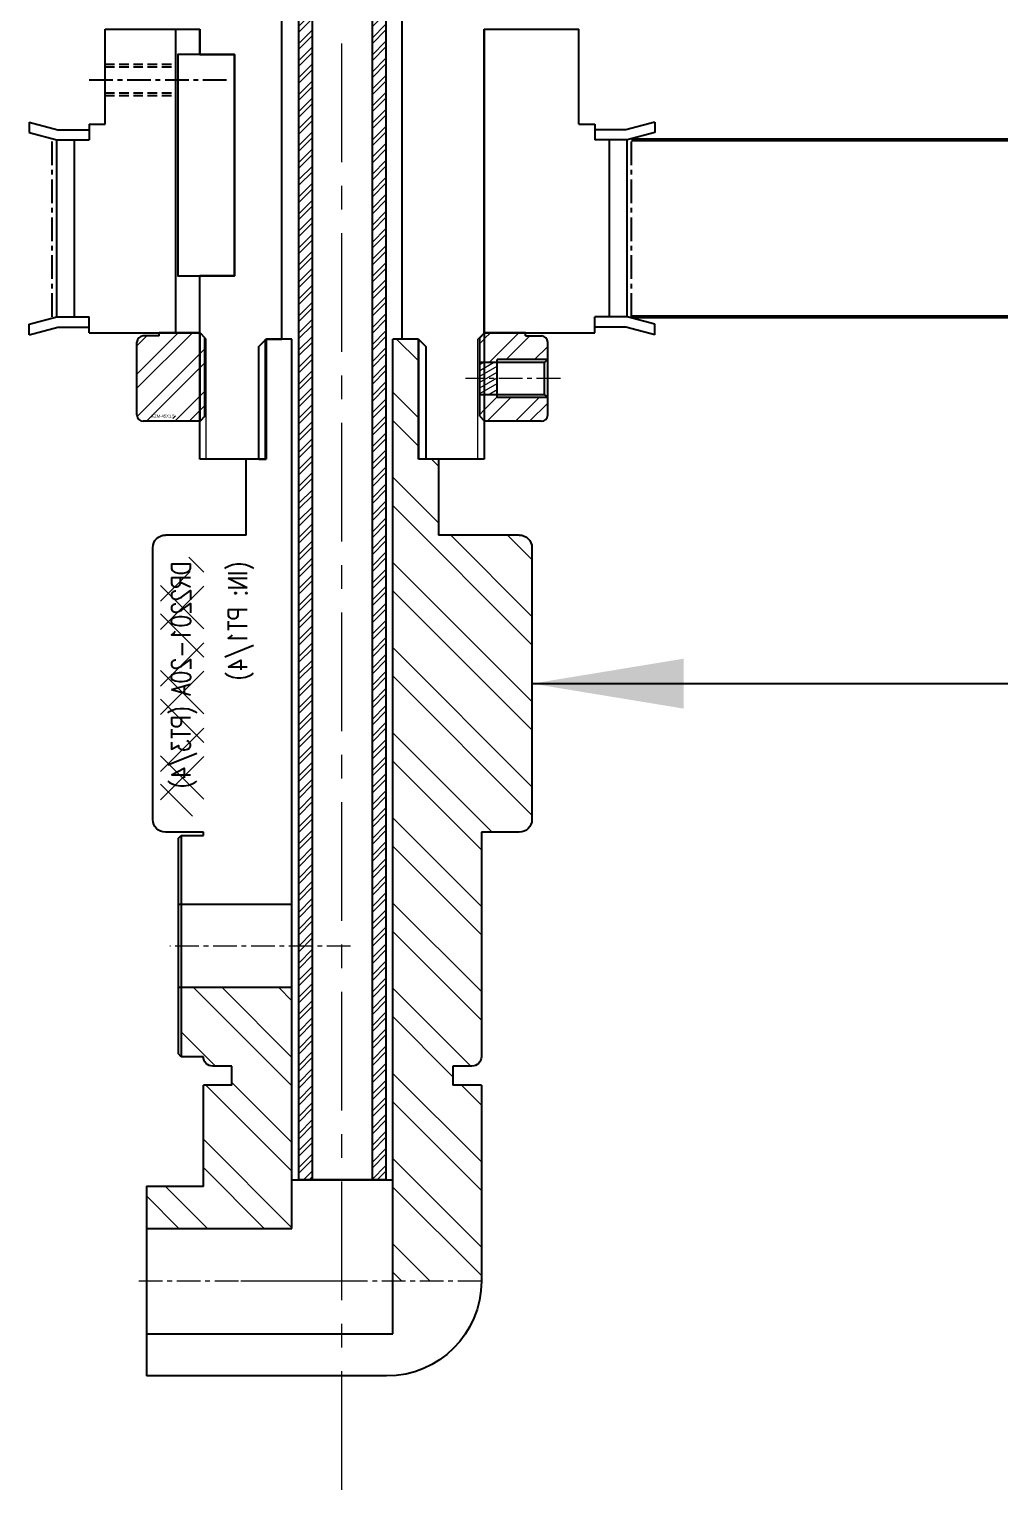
# Model space of a CAD drawing. Header units: millimetres. Extents: x 334 to 3694, y 0 to 2376.
# Drawn here: x 1212.4 to 1366, y 399.5 to 630.5 of the extents above; entities that cross this region are included whole.
import ezdxf
from ezdxf.enums import TextEntityAlignment as Align

# ---------------------------------------------------------------- set-up
doc = ezdxf.new("R2010")
doc.units = ezdxf.units.MM
doc.header["$LTSCALE"] = 3
doc.linetypes.add('CENTER', pattern=[2, 1.25, -0.25, 0.25, -0.25])
doc.linetypes.add('DASHED', pattern=[0.75, 0.5, -0.25])
for name, color, linetype, lineweight in [('1_외형선', 7, 'Continuous', 25), ('2_숨은선', 2, 'DASHED', 20), ('3_중심선', 1, 'CENTER', 18), ('6_가는선', 3, 'Continuous', 18), ('8_외각선', 4, 'Continuous', 50), ('center', 4, 'CENTER', 25)]:
    doc.layers.add(name, color=color, linetype=linetype, lineweight=lineweight)
doc.layers.add('form', color=7, linetype='Continuous')
doc.styles.add('ROMANS', font='romai___.ttf', dxfattribs={"width": 0.9, "oblique": 7.5})
doc.styles.add('축척01', font='romans.shx', dxfattribs={"width": 0.8, "height": 3, "bigfont": 'whgtxt.shx'})
doc.styles.add('축척08', font='romans.shx', dxfattribs={"width": 0.8, "height": 24, "bigfont": 'whgtxt.shx'})
doc.dimstyles.new('축척08', dxfattribs={"dimscale": 8, "dimtxt": 24, "dimasz": 3, "dimexe": 1, "dimexo": 1, "dimgap": 1, "dimtad": 3, "dimdec": 4, "dimzin": 9, "dimdsep": 46, "dimtxsty": '축척08', "dimcen": 0, "dimclrd": 3, "dimclre": 3, "dimclrt": 256, "dimadec": 4, "dimazin": 2, "dimtm": 1e-09, "dimtfac": 0.6, "dimtdec": 4, "dimtmove": 0, "dimatfit": 0, "dimfxl": 1.5, "dimtolj": 1, "dimlwd": -1, "dimlwe": -1, "dimarcsym": 0})

# ---------------------------------------------------------------- blocks, each defined once
blk = doc.blocks.new('A$C0bcc7fed')
at = {"layer": '6_가는선'}
h = blk.add_hatch(dxfattribs=at)
h.set_pattern_fill('ANSI32', color=256, scale=0.2, angle=90)
h.set_pattern_definition([(135, (-850.1721, -583.0731), (-1.3470384, -1.3470384), []), (135, (-850.1721, -582.175), (-1.3470384, -1.3470384), [])])
h.paths.add_polyline_path([(-3.21, 690.45), (-5.35, 690.45), (-5.35, -134.55), (-3.15, -134.55)])
h.paths.add_polyline_path([(8.45, -97.55), (6.25, -97.55), (6.25, -134.55), (8.45, -134.55)])
h.paths.add_polyline_path([(8.45, 690.45), (6.19, 690.45), (6.25, -97.55), (8.45, -97.55)])
h.paths.add_polyline_path([(-21.46, 114.71), (2.93, 114.71), (2.93, 118.76), (-21.46, 118.76)], flags=9)
h = blk.add_hatch(dxfattribs=at)
h.set_pattern_fill('ANSI32', color=256)
h.set_pattern_definition([(45, (-850.172, -583.073), (-6.73519, 6.73519), []), (45, (-845.682, -583.073), (-6.73519, 6.73519), [])])
h.paths.add_polyline_path([(-6.45, -1.55), (-10.51, -1.55), (-10.51, -20.55), (-13.67, -20.55), (-13.67, -32.55), (-26.45, -32.55, 0.414214), (-28.45, -34.55), (-28.45, -77.55, 0.414214), (-26.45, -79.55), (-20.45, -79.55), (-20.45, -115.05, 0.414214), (-18.95, -116.55), (-15.95, -116.55), (-15.95, -119.55), (-20.45, -119.55), (-20.45, -150.55), (-6.45, -150.55)])
h.paths.add_polyline_path([(23.46, -36.03), (23.46, -77.01), (30.32, -77.01), (30.32, -36.03)])
h.paths.add_polyline_path([(23.55, -119.55), (19.05, -119.55), (19.05, -116.55), (22.05, -116.55, 0.414214), (23.55, -115.05), (27.05, -115.05), (27.05, -104.13), (9.55, -104.13), (9.55, -142.22), (32.55, -142.22), (32.55, -135.55), (23.55, -135.55)])
at = {"layer": '1_외형선'}
for p, q in [((-10.51, -1.55), (-11.67, -2.71)), ((-10.51, -1.55), (-6.45, -1.55)), ((-10.51, -1.55), (-10.51, -20.55)), ((-6.45, -158.88), (-6.45, -1.55)), ((9.55, -142.22), (9.55, -1.55)), ((9.55, -1.55), (13.61, -1.55)), ((14.77, -2.71), (13.61, -1.55)), ((13.61, -1.55), (13.61, -20.55)), ((-11.67, -2.71), (-11.67, -20.55)), ((14.77, -20.55), (14.77, -2.71)), ((-13.67, -20.55), (-10.51, -20.55)), ((-13.67, -20.55), (-13.67, -32.55)), ((-11.67, -20.55), (-10.51, -20.55)), ((14.77, -20.55), (13.61, -20.55)), ((13.61, -20.55), (16.77, -20.55)), ((16.77, -32.55), (16.77, -20.55)), ((-28.45, -34.55), (-28.45, -77.55)), ((-26.45, -32.55), (-13.67, -32.55)), ((16.77, -32.55), (29.55, -32.55)), ((31.55, -77.55), (31.55, -34.55)), ((-26.45, -79.55), (-20.45, -79.55)), ((-20.45, -79.55), (-20.45, -115.05)), ((27.05, -80.05), (23.54, -80.05)), ((23.55, -80.06), (23.55, -79.55)), ((23.55, -79.55), (29.55, -79.55)), ((27.55, -80.55), (27.05, -80.05)), ((27.05, -80.05), (27.05, -115.05)), ((27.55, -80.55), (27.55, -114.55)), ((9.55, -90.97), (27.55, -90.97)), ((9.55, -104.13), (27.55, -104.13)), ((23.55, -115.05), (27.05, -115.05)), ((27.05, -115.05), (27.55, -114.55)), ((-18.95, -116.55), (-15.95, -116.55)), ((-15.95, -116.55), (-15.95, -119.55)), ((19.05, -119.55), (19.05, -116.55)), ((19.05, -116.55), (22.05, -116.55)), ((-20.45, -119.55), (-20.45, -150.55)), ((-20.45, -119.55), (-15.95, -119.55)), ((19.05, -119.55), (23.55, -119.55)), ((23.55, -135.56), (23.55, -119.55)), ((9.55, -134.55), (-6.45, -134.55)), ((32.55, -135.55), (23.54, -135.55)), ((32.55, -135.55), (32.55, -165.55)), ((32.55, -142.22), (9.55, -142.22)), ((32.55, -158.88), (-6.45, -158.88)), ((-5.45, -165.55), (32.55, -165.55))]:
    blk.add_line(p, q, dxfattribs=at)
for points in [[(-5.35, -134.55), (8.45, -134.55), (8.45, 690.45), (-5.35, 690.45)], [(-3.15, -134.55), (6.25, -134.55), (6.19, 690.45), (-3.21, 690.45)]]:
    blk.add_lwpolyline(points, close=True, dxfattribs=at)
for centre, radius, start, end in [((-26.45, -34.55), 2, 90, 180), ((29.55, -34.55), 2, 0, 90), ((-26.45, -77.55), 2, 180, 270), ((29.55, -77.55), 2, 270, 0), ((-18.95, -115.05), 1.5, 180, 270), ((22.05, -115.05), 1.5, 270, 0), ((-5.45, -150.55), 15, 180, 270)]:
    blk.add_arc(centre, radius, start, end, dxfattribs=at)
at = {"layer": '3_중심선'}
for p, q in [((0.25, -97.55), (28.85, -97.55)), ((-20.45, -150.55), (17.64, -150.55)), ((0, -150.55), (34.1, -150.55))]:
    blk.add_line(p, q, dxfattribs=at)
at = {"layer": '2_숨은선', "style": '축척01', "width": 0.8}
for s, p in [('(IN: PT1/4)', (16.6, -36.71)), ('DR2201-20A (PT3/4)', (25.6, -36.71))]:
    blk.add_text(s, height=3, rotation=270, dxfattribs=at).set_placement(p)
blk = doc.blocks.new('A$C61eea043')
at = {"layer": '6_가는선'}
h = blk.add_hatch(dxfattribs=at)
h.set_pattern_fill('ANSI32', color=256, scale=0.5)
h.set_pattern_definition([(45, (-851.722, -582.523), (-3.367596, 3.367596), []), (45, (-849.477, -582.523), (-3.367596, 3.367596), [])])
h.paths.add_polyline_path([(32.5, -1.5, 0.414214), (31.5, -0.5), (29, -0.5), (29, 0), (22.5, 0), (22.5, -4.7), (24.5, -4.7), (24.5, -4.25), (32.5, -4.25)])
h.paths.add_polyline_path([(32.5, -10.25), (24.5, -10.25), (24.5, -9.8), (22.5, -9.8), (22.5, -14), (31.5, -14, 0.414214), (32.5, -13)])
h.paths.add_polyline_path([(-22.5, 0), (-29, 0), (-29, -0.5), (-31.5, -0.5, 0.414214), (-32.5, -1.5), (-32.5, -13, 0.414214), (-31.5, -14), (-22.5, -14)])
h.paths.add_polyline_path([(-21.75, -0.81), (-22.5, -0.06), (-22.5, -14), (-21.75, -13.2)])
h.paths.add_polyline_path([(22.44, -9.8), (21.75, -9.8), (21.75, -13.2), (22.44, -13.93)], flags=17)
h.paths.add_polyline_path([(22.44, -0.07), (21.75, -0.8), (21.75, -4.7), (22.44, -4.7)], flags=17)
h = blk.add_hatch(dxfattribs=at)
h.set_pattern_fill('ANSI31', color=256, scale=0.25, angle=285, style=0)
h.set_pattern_definition([(30, (-674.1172, -2080.7841), (0.396875, -0.68740766), [])])
h.paths.add_polyline_path([(21.75, -9.8), (24.5, -9.8), (24.5, -7.25), (21.75, -7.25)])
h.paths.add_polyline_path([(24.5, -7.25), (24.5, -4.7), (21.75, -4.7), (21.75, -7.25)])
at = {"layer": '1_외형선'}
for p, q in [((-29, -0.5), (-29, 0)), ((-22.5, 0), (-29, 0)), ((-22.5, -14), (-22.5, 0)), ((22.5, -4.7), (22.5, 0)), ((29, 0), (22.5, 0)), ((29, -0.5), (29, 0)), ((-32.5, -13), (-32.5, -1.5)), ((-29, -0.5), (-31.5, -0.5)), ((-21.75, -13.2), (-21.75, -0.8)), ((21.75, -13.2), (21.75, -0.8)), ((29, -0.5), (31.5, -0.5)), ((32.5, -13), (32.5, -1.5)), ((32.5, -4.25), (24.5, -4.25)), ((24.5, -10.25), (24.5, -4.25)), ((32.5, -4.25), (32, -4.7)), ((32, -4.7), (21.75, -4.7)), ((32, -9.8), (32, -4.7)), ((32, -9.8), (21.75, -9.8)), ((22.5, -14), (22.5, -9.8)), ((32.5, -10.25), (24.5, -10.25)), ((32, -9.8), (32.5, -10.25)), ((-22.5, -14), (-31.5, -14)), ((31.5, -14), (22.5, -14))]:
    blk.add_line(p, q, dxfattribs=at)
at = {"layer": '1_외형선', "ltscale": 5}
for p, q in [((-22.5, 0), (-21.75, -0.8)), ((21.75, -0.8), (22.5, 0)), ((-21.75, -13.2), (-22.5, -14)), ((21.75, -13.2), (22.5, -14))]:
    blk.add_line(p, q, dxfattribs=at)
at = {"layer": '1_외형선'}
for centre, start, end in [((-31.5, -1.5), 90, 180), ((31.5, -1.5), 0, 90), ((-31.5, -13), 180, 270), ((31.5, -13), 270, 0)]:
    blk.add_arc(centre, 1, start, end, dxfattribs=at)
at = {"layer": '3_중심선'}
blk.add_line((34.5, -7.25), (19.5, -7.25), dxfattribs=at)
at = {"layer": 'form', "color": 2, "style": 'ROMANS'}
blk.add_text('KZM-45X1.5', height=0.472, dxfattribs=at).set_placement((-28.38, -13.42), align=Align.CENTER)
blk = doc.blocks.new('A$Cf87e9086NOLZMY6')
at = {"color": 7, "linetype": 'Continuous'}
for p, q in [((-48.32, 49.5), (-46.67, 49.5)), ((-48.32, 49.5), (-47.1, 44.94)), ((-46.67, 49.5), (-45.5, 45.15)), ((-16.33, 49.5), (-17.5, 45.15)), ((-14.68, 49.5), (-16.33, 49.5)), ((-14.68, 49.5), (-15.9, 44.94)), ((-47.1, 44.94), (-47.1, 40)), ((-45.5, 45.15), (-17.5, 45.15)), ((-45.5, 45.15), (-45.5, 40)), ((-17.5, 45.15), (-17.5, 40)), ((-15.9, 44.94), (-15.9, 40)), ((-45.5, 42.32), (-17.5, 42.32)), ((-48, 40), (-48, 22.5)), ((-48, 40), (-45.5, 40)), ((-15, 40), (-17.5, 40)), ((-15, 40), (-15, 37.5)), ((-15, 37.5), (0, 37.5)), ((0, 37.5), (0, 22.5)), ((-48, 26.3), (0, 26.3)), ((-48, 22.5), (-39, 22.5)), ((-48, 22.5), (-48, 22.5)), ((-4, 22.5), (0, 22.5)), ((-48, -22.5), (0, -22.5)), ((-48, -22.5), (-48, -40)), ((0, -22.5), (0, -37.5)), ((-15, -37.5), (0, -37.5)), ((-15, -37.5), (-15, -40)), ((-48, -40), (-45.5, -40)), ((-47.1, -44.94), (-47.1, -40)), ((-45.5, -45.15), (-45.5, -40)), ((-17.5, -45.15), (-17.5, -40)), ((-15, -40), (-17.5, -40)), ((-15.9, -44.94), (-15.9, -40)), ((-45.5, -42.32), (-17.5, -42.32)), ((-48.32, -49.5), (-47.1, -44.94)), ((-46.67, -49.5), (-45.5, -45.15)), ((-45.5, -45.15), (-17.5, -45.15)), ((-16.33, -49.5), (-17.5, -45.15)), ((-14.68, -49.5), (-15.9, -44.94)), ((-48.32, -49.5), (-46.67, -49.5)), ((-14.68, -49.5), (-16.33, -49.5))]:
    blk.add_line(p, q, dxfattribs=at)
at = {"color": 3, "linetype": 'DASHED'}
for p, q in [((-10.5, 37.5), (-10.5, 26.3)), ((-10.07, 37.5), (-10.07, 26.3)), ((-5.93, 37.5), (-5.93, 26.3)), ((-5.5, 37.5), (-5.5, 26.3))]:
    blk.add_line(p, q, dxfattribs=at)
at = {"layer": '1_외형선'}
blk.add_line((0, -22.5), (-48, -22.5), dxfattribs=at)
at = {"layer": 'center', "color": 1, "linetype": 'CENTER'}
for p, q in [((-45.5, 45.84), (-17.5, 45.84)), ((-8, 40), (-8, 17.5)), ((-45.5, -45.83), (-17.5, -45.83))]:
    blk.add_line(p, q, dxfattribs=at)
blk = doc.blocks.new('A$C2ec57b86!a')
at = {"layer": '1_외형선', "ltscale": 5}
for p, q in [((-9.5, -733.4), (-9.5, -23.48)), ((9.5, -733.4), (9.5, -23.94)), ((-22.5, -752.4), (-22.5, -723.4))]:
    blk.add_line(p, q, dxfattribs=at)
at = {"layer": '1_외형선'}
for p, q in [((22.5, -684.4), (22.5, -752.4)), ((-12.12, -752.4), (-12.12, -733.4)), ((-12.12, -733.4), (-9.5, -733.4)), ((12.12, -733.4), (9.5, -733.4)), ((12.12, -752.4), (12.12, -733.4)), ((-12.12, -752.4), (-22.5, -752.4)), ((22.5, -752.4), (12.12, -752.4))]:
    blk.add_line(p, q, dxfattribs=at)
for points in [[(-22.5, -684.4), (-22.5, -688.4)], [(-22.5, -688.4), (-17, -688.4), (-17, -723.4), (-22.5, -723.4)]]:
    blk.add_lwpolyline(points, dxfattribs=at)
at = {"layer": '3_중심선', "ltscale": 5}
blk.add_line((0, -915.4), (0, 55), dxfattribs=at)
at = {"layer": '6_가는선'}
for p, q in [((-22.5, -732.4), (-21.5, -733.4)), ((22.5, -732.4), (21.5, -733.4))]:
    blk.add_line(p, q, dxfattribs=at)
at = {"layer": '6_가는선', "ltscale": 5}
for p, q in [((-21.5, -752.4), (-21.5, -733.4)), ((21.5, -752.4), (21.5, -733.4))]:
    blk.add_line(p, q, dxfattribs=at)

msp = doc.modelspace()

# ---------------------------------------------------------------- hatches: boundary and pattern name
at = {"layer": '6_가는선'}
h = msp.add_hatch(dxfattribs=at)
h.set_pattern_fill('ANSI32', color=256)
h.set_pattern_definition([(45, (410.281, 0), (-6.73519, 6.73519), []), (45, (414.7715, 0), (-6.73519, 6.73519), [])])
h.paths.add_polyline_path([(1240.09, 544.76), (1240.09, 508.35), (1233.24, 508.35), (1233.24, 544.76)])
h.paths.add_polyline_path([(1231.66, 568.97), (1235.58, 568.97), (1235.58, 569.7), (1231.66, 569.7)])

# ---------------------------------------------------------------- linework, layer by layer
at = {"layer": '1_외형선'}
msp.add_lwpolyline([(1244.94, 591.52), (1244.94, 626.52), (1235.94, 626.52), (1235.94, 591.52)], close=True, dxfattribs=at)
at = {"layer": '8_외각선'}
for p, q in [((1424.02, 613.02), (1307.78, 613.02)), ((1307.78, 585.02), (1424.02, 585.02))]:
    msp.add_line(p, q, dxfattribs=at)

# ---------------------------------------------------------------- block references
at = {"layer": '1_외형선'}
for name, p in [('A$C2ec57b86!a', (1261.94, 1314.92)), ('A$C61eea043', (1262, 582.52))]:
    msp.add_blockref(name, p, dxfattribs=at)
at = {"layer": '1_외형선', "xscale": -1}
msp.add_blockref('A$C0bcc7fed', (1263.55, 583.07), dxfattribs=at)
at = {"layer": '1_외형선', "rotation": 90}
msp.add_blockref('A$Cf87e9086NOLZMY6', (1261.94, 630.52), dxfattribs=at)

# ---------------------------------------------------------------- leaders
at = {"layer": '1_외형선', "annotation_type": 0, "has_hookline": 1, "hookline_direction": 0, "text_width": 190.69}
msp.add_leader([(1292, 527.02), (1678.25, 527.02)], dimstyle='축척08', override={"dimgap": 1, "dimtad": 1}, dxfattribs=at)

doc.saveas('drawing.dxf')
